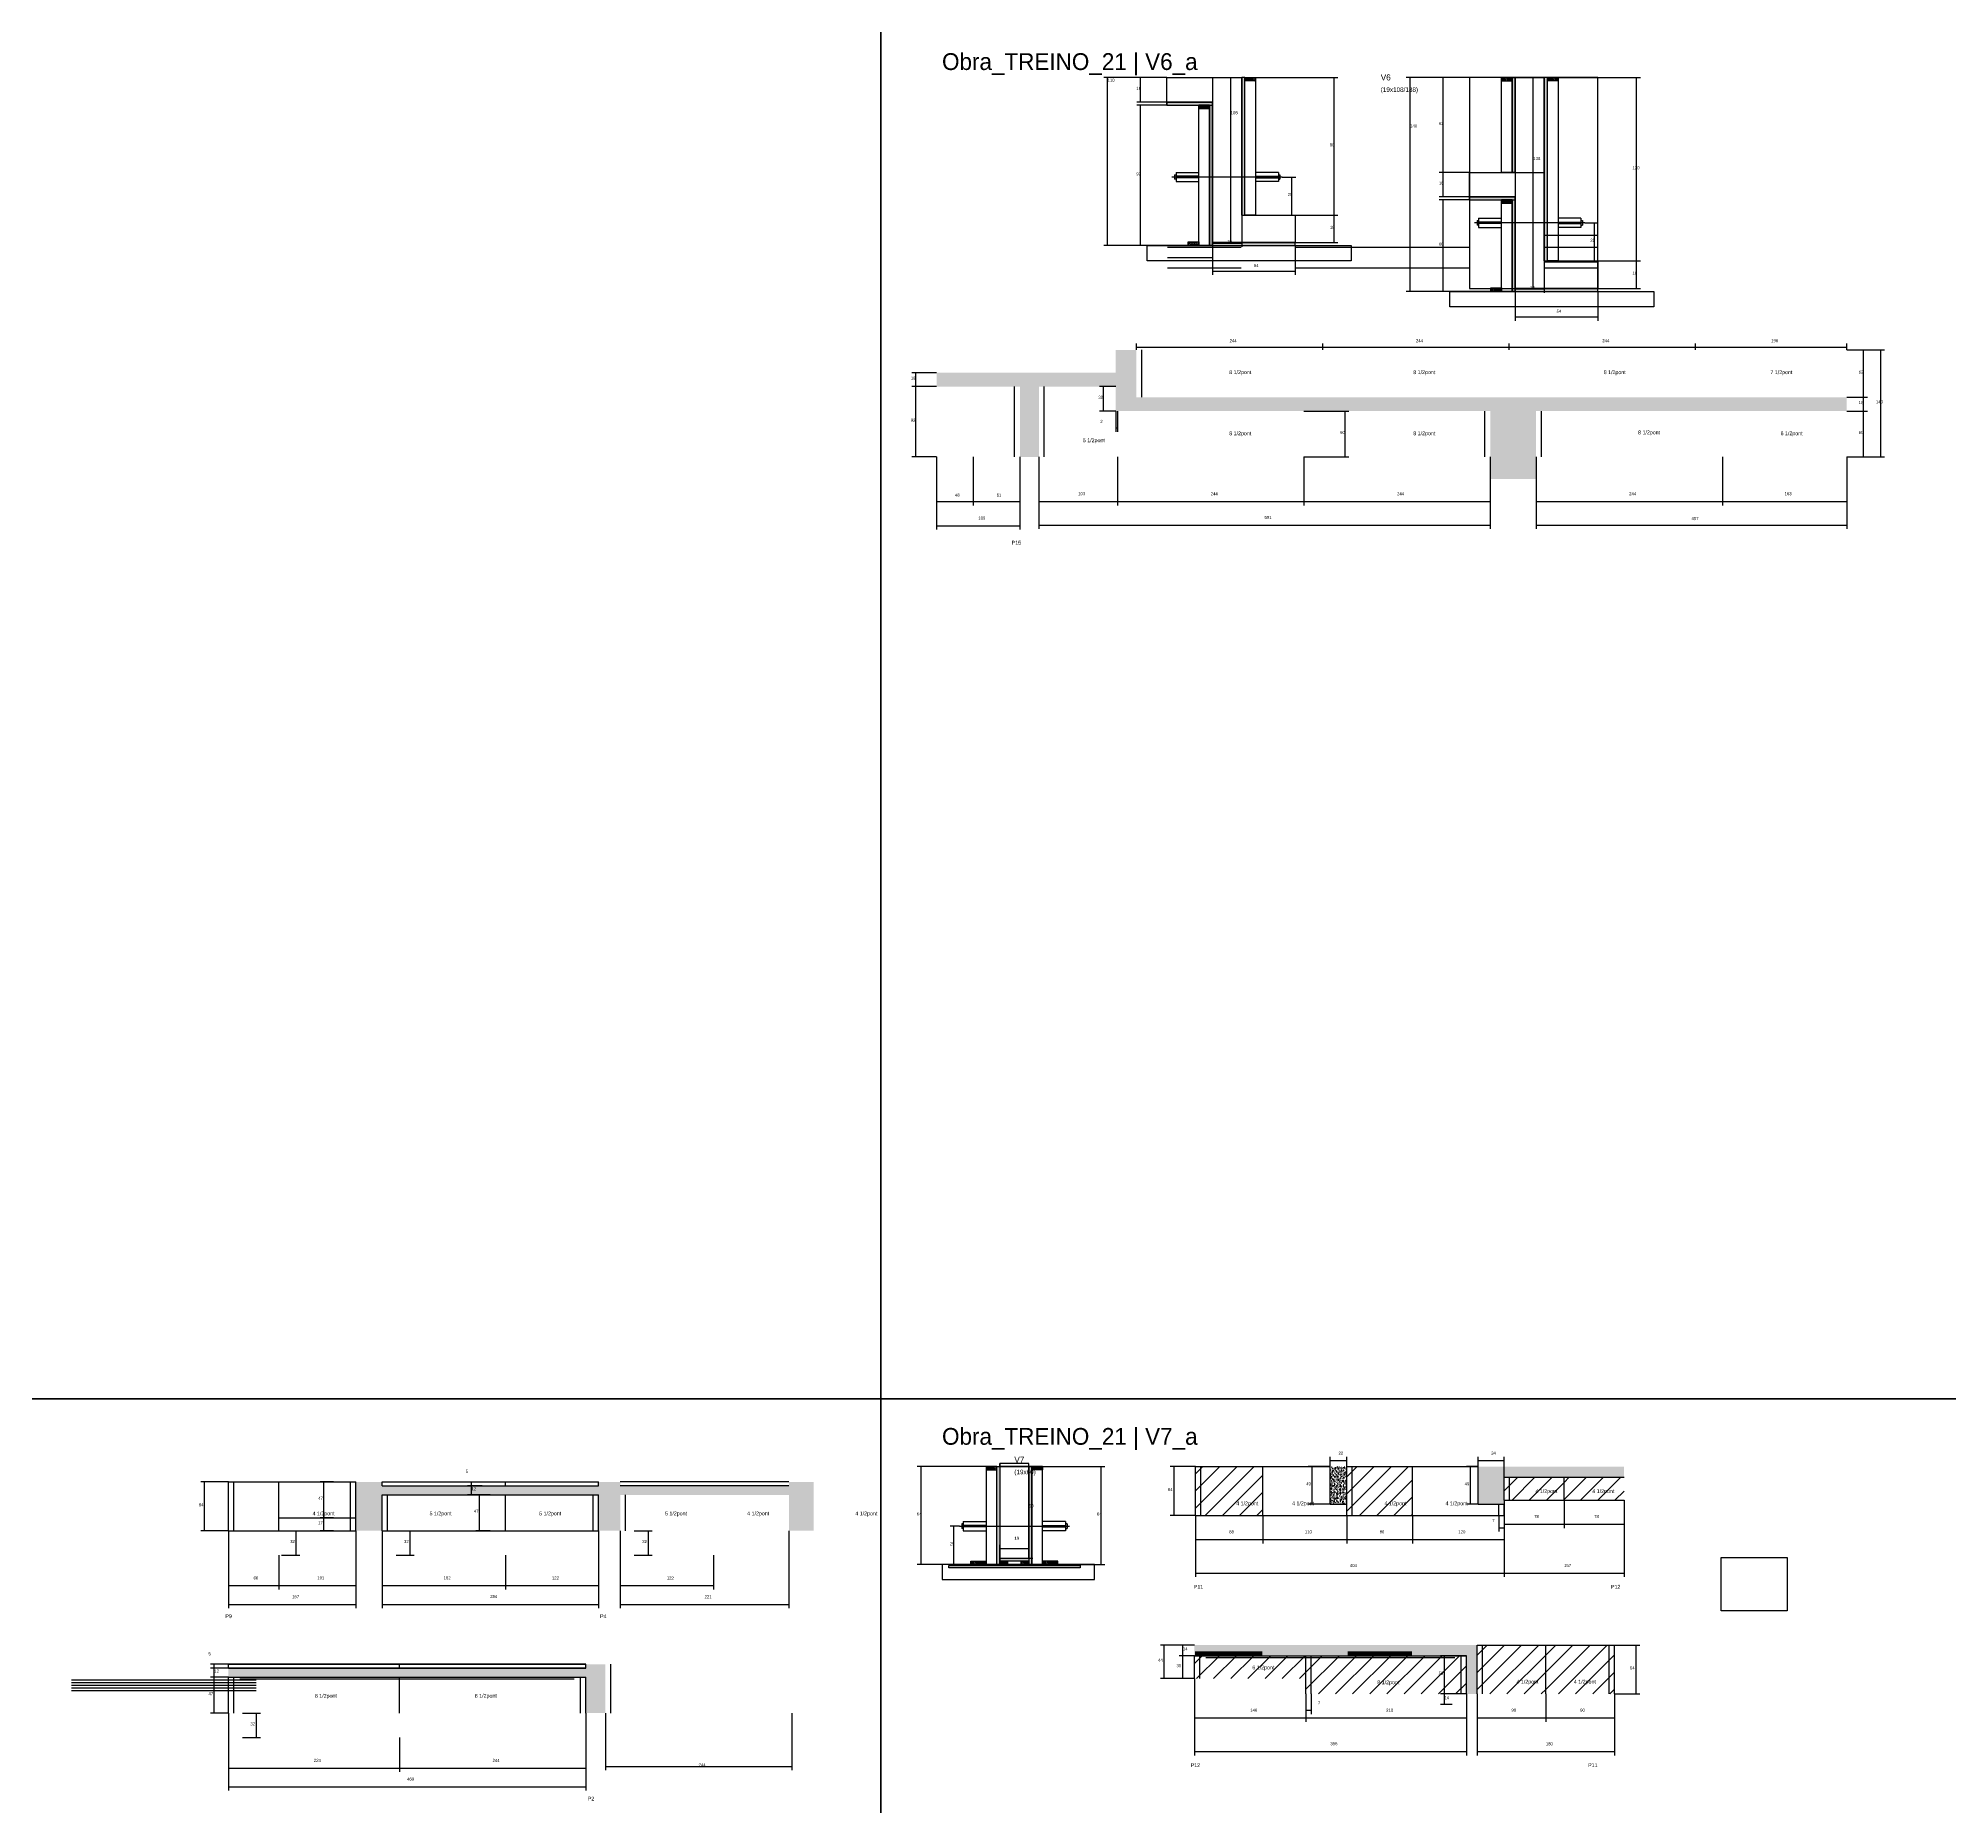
# Model space of a CAD drawing. Header units: metres. Extents: x -41 to 34840, y -36000 to 1848.
# Drawn here: x 1797 to 4300, y -22134 to -19818 of the extents above; entities that cross this region are included whole.
import ezdxf

# ---------------------------------------------------------------- set-up
doc = ezdxf.new("R2010")
doc.units = ezdxf.units.M
for name, color, linetype in [('barrote', 126, 'Continuous'), ('CELL_BORDER', 8, 'Continuous'), ('CONCRETO', 251, 'Continuous'), ('COTA', 4, 'Continuous'), ('Cota Seção (2x)', 4, 'Continuous'), ('Hachura', 253, 'Continuous'), ('LABEL_ID', 3, 'Continuous'), ('Madeira', 126, 'Continuous'), ('NOMENCLATURA', 7, 'Continuous'), ('Painéis', 200, 'Continuous'), ('SARR_2.2x7', 40, 'Continuous'), ('SCO-___-LAJ', 4, 'Continuous'), ('TENSOR', 2, 'Continuous'), ('Texto Seção', 7, 'Continuous')]:
    doc.layers.add(name, color=color, linetype=linetype)

msp = doc.modelspace()

# ---------------------------------------------------------------- hatches: boundary and pattern name
at = {"layer": 'COTA'}
h = msp.add_hatch(dxfattribs=at)
h.set_pattern_fill('AR-CONC', scale=0.03)
h.paths.add_polyline_path([(3234.6, -20226.5), (3207.6, -20226.5), (3207.6, -20256.5), (2973, -20256.5), (2973, -20274.5), (3082, -20274.5), (3082, -20366.5), (3106.8, -20366.5), (3106.8, -20274.5), (3207.6, -20274.5), (3207.6, -20306.5), (3209.8, -20306.5), (3697.8, -20306.5), (3697.8, -20366.5), (3697.8, -20395.5), (3757.8, -20395.5), (3757.8, -20366.5), (3757.8, -20306.5), (4164.8, -20306.5), (4164.8, -20288.5), (3234.6, -20288.5)])
h = msp.add_hatch(dxfattribs=at)
h.set_pattern_fill('AR-CONC', scale=0.03)
h.paths.add_polyline_path([(3488.1, -21737.6), (3510.1, -21737.6), (3510.1, -21688.6), (3488.1, -21688.6)])
h = msp.add_hatch(dxfattribs=at)
h.set_pattern_fill('AR-CONC', scale=0.03)
h.paths.add_polyline_path([(3716.1, -21702.6), (3873.1, -21702.6), (3873.1, -21688.6), (3682.1, -21688.6), (3682.1, -21737.6), (3716.1, -21737.6), (3716.1, -21732.6)])
h = msp.add_hatch(dxfattribs=at)
h.set_pattern_fill('AR-CONC', scale=0.03)
h.paths.add_polyline_path([(2212.5, -21772.6), (2235.9, -21772.6), (2246.7, -21772.6), (2246.7, -21725.6), (2530.2, -21725.6), (2530.2, -21772.6), (2558.6, -21772.6), (2558.6, -21725.6), (2779.6, -21725.6), (2779.6, -21772.6), (2811.8, -21772.6), (2811.8, -21708.6), (2779.6, -21708.6), (2779.6, -21713.6), (2558.6, -21713.6), (2558.6, -21708.6), (2530.2, -21708.6), (2530.2, -21713.6), (2246.7, -21713.6), (2246.7, -21708.6), (2212.5, -21708.6)])
h = msp.add_hatch(dxfattribs=at)
h.set_pattern_fill('AR-CONC', scale=0.03)
h.paths.add_polyline_path([(3310.6, -21922.2), (3310.6, -21936.2), (3666.6, -21936.2), (3666.6, -21986.2), (3680.6, -21986.2), (3680.6, -21922.2)])
h = msp.add_hatch(dxfattribs=at)
h.set_pattern_fill('AR-CONC', scale=0.03)
h.paths.add_polyline_path([(2539.2, -21947.4), (2513.5, -21947.4), (2513.5, -21952.4), (2045.5, -21952.4), (2045.5, -21964.4), (2513.5, -21964.4), (2513.5, -22011.4), (2539.2, -22011.4)])
at = {"layer": 'Hachura'}
h = msp.add_hatch(color=8, dxfattribs=at)
h.dxf.hatch_style = 1
h.paths.add_polyline_path([(3372.4, -20050), (3376.4, -20050), (3376.4, -19870), (3372.4, -19870)])
h = msp.add_hatch(dxfattribs=at)
h.set_pattern_fill('ANSI31', scale=0.5)
h.paths.add_polyline_path([(3390.4, -19870), (3390.4, -19874.4), (3390.4, -19874.4), (3376.4, -19874.4), (3376.4, -19874.4), (3376.4, -19870), (3376.4, -19870), (3390.4, -19870)])
h = msp.add_hatch(dxfattribs=at)
h.set_pattern_fill('ANSI31', scale=0.5)
h.paths.add_polyline_path([(3712.7, -19870), (3712.7, -19874.4), (3712.7, -19874.4), (3726.7, -19874.4), (3726.7, -19874.4), (3726.7, -19870), (3726.7, -19870), (3712.7, -19870)])
h = msp.add_hatch(color=8, dxfattribs=at)
h.dxf.hatch_style = 1
h.paths.add_polyline_path([(3726.7, -19870), (3730.7, -19870), (3730.7, -19870), (3730.7, -19994), (3730.7, -19994), (3726.7, -19994), (3726.7, -19994), (3726.7, -19870)])
h = msp.add_hatch(color=8, dxfattribs=at)
h.dxf.hatch_style = 1
h.paths.add_polyline_path([(3768.7, -20110), (3772.7, -20110), (3772.7, -19870), (3768.7, -19870)])
h = msp.add_hatch(dxfattribs=at)
h.set_pattern_fill('ANSI31', scale=0.5)
h.paths.add_polyline_path([(3786.7, -19870), (3786.7, -19874.4), (3786.7, -19874.4), (3772.7, -19874.4), (3772.7, -19874.4), (3772.7, -19870), (3772.7, -19870), (3786.7, -19870)])
h = msp.add_hatch(color=8, dxfattribs=at)
h.dxf.hatch_style = 1
h.paths.add_polyline_path([(3334.4, -19906), (3334.4, -19902), (3334.4, -19902), (3274.4, -19902), (3274.4, -19902), (3274.4, -19906), (3274.4, -19906), (3334.4, -19906)])
h = msp.add_hatch(dxfattribs=at)
h.set_pattern_fill('ANSI31', scale=0.5)
h.paths.add_polyline_path([(3316.4, -19906), (3316.4, -19910.4), (3316.4, -19910.4), (3330.4, -19910.4), (3330.4, -19910.4), (3330.4, -19906), (3330.4, -19906), (3316.4, -19906)])
h = msp.add_hatch(color=8, dxfattribs=at)
h.dxf.hatch_style = 1
h.paths.add_polyline_path([(3334.4, -19906), (3330.4, -19906), (3330.4, -20090), (3334.4, -20090)])
h = msp.add_hatch(color=8, dxfattribs=at)
h.dxf.hatch_style = 1
h.paths.add_polyline_path([(3730.7, -20030), (3730.7, -20026), (3730.7, -20026), (3670.7, -20026), (3670.7, -20026), (3670.7, -20030), (3670.7, -20030), (3730.7, -20030)])
h = msp.add_hatch(dxfattribs=at)
h.set_pattern_fill('ANSI31', scale=0.5)
h.paths.add_polyline_path([(3712.7, -20030), (3712.7, -20034.4), (3712.7, -20034.4), (3726.7, -20034.4), (3726.7, -20034.4), (3726.7, -20030), (3726.7, -20030), (3712.7, -20030)])
h = msp.add_hatch(color=8, dxfattribs=at)
h.dxf.hatch_style = 1
h.paths.add_polyline_path([(3730.7, -20030), (3726.7, -20030), (3726.7, -20150), (3730.7, -20150)])
h = msp.add_hatch(dxfattribs=at)
h.set_pattern_fill('ANSI31', scale=0.5)
h.paths.add_polyline_path([(3302.4, -20089.6), (3302.4, -20085.2), (3302.4, -20085.2), (3316.4, -20085.2), (3316.4, -20085.2), (3316.4, -20089.6), (3316.4, -20089.6), (3302.4, -20089.6)])
h = msp.add_hatch(color=8, dxfattribs=at)
h.dxf.hatch_style = 1
h.paths.add_polyline_path([(3442.4, -20090), (3442.4, -20086), (3442.4, -20086), (3334.4, -20086), (3334.4, -20086), (3334.4, -20090), (3334.4, -20090), (3442.4, -20090)])
h = msp.add_hatch(dxfattribs=at)
h.set_pattern_fill('ANSI31', scale=0.5)
h.paths.add_polyline_path([(3698.7, -20149.6), (3698.7, -20145.2), (3698.7, -20145.2), (3712.7, -20145.2), (3712.7, -20145.2), (3712.7, -20149.6), (3712.7, -20149.6), (3698.7, -20149.6)])
h = msp.add_hatch(color=8, dxfattribs=at)
h.dxf.hatch_style = 1
h.paths.add_polyline_path([(3838.7, -20150), (3838.7, -20146), (3838.7, -20146), (3730.7, -20146), (3730.7, -20146), (3730.7, -20150), (3730.7, -20150), (3838.7, -20150)])
h = msp.add_hatch(dxfattribs=at)
h.set_pattern_fill('ANSI31', scale=0.5)
h.paths.add_polyline_path([(3037.8, -21688.6), (3037.8, -21693), (3037.8, -21693), (3051.8, -21693), (3051.8, -21693), (3051.8, -21688.6), (3051.8, -21688.6), (3037.8, -21688.6)])
h = msp.add_hatch(color=8, dxfattribs=at)
h.dxf.hatch_style = 1
h.paths.add_polyline_path([(3051.8, -21688.6), (3055.8, -21688.6), (3055.8, -21688.6), (3055.8, -21816.6), (3055.8, -21816.6), (3051.8, -21816.6), (3051.8, -21816.6), (3051.8, -21688.6)])
h = msp.add_hatch(color=8, dxfattribs=at)
h.dxf.hatch_style = 1
h.paths.add_polyline_path([(3097.8, -21688.6), (3093.8, -21688.6), (3093.8, -21688.6), (3093.8, -21816.6), (3093.8, -21816.6), (3097.8, -21816.6), (3097.8, -21816.6), (3097.8, -21688.6)])
h = msp.add_hatch(dxfattribs=at)
h.set_pattern_fill('ANSI31', scale=0.5)
h.paths.add_polyline_path([(3111.8, -21688.6), (3111.8, -21693), (3111.8, -21693), (3097.8, -21693), (3097.8, -21693), (3097.8, -21688.6), (3097.8, -21688.6), (3111.8, -21688.6)])
h = msp.add_hatch(dxfattribs=at)
h.set_pattern_fill('ANSI31', scale=5)
h.paths.add_polyline_path([(3312.1, -21752.6), (3400.1, -21752.6), (3400.1, -21688.6), (3312.1, -21688.6)])
h = msp.add_hatch(dxfattribs=at)
h.set_pattern_fill('ANSI31', scale=5)
h.paths.add_polyline_path([(3596.1, -21688.6), (3510.1, -21688.6), (3510.1, -21752.6), (3596.1, -21752.6)])
h = msp.add_hatch(dxfattribs=at)
h.set_pattern_fill('ANSI31', scale=5)
h.paths.add_polyline_path([(3716.1, -21732.6), (3794.6, -21732.6), (3794.6, -21702.6), (3716.1, -21702.6)])
h = msp.add_hatch(dxfattribs=at)
h.set_pattern_fill('ANSI31', scale=5)
h.paths.add_polyline_path([(3794.6, -21702.6), (3794.6, -21732.6), (3873.1, -21732.6), (3873.1, -21702.6)])
h = msp.add_hatch(dxfattribs=at)
h.set_pattern_fill('ANSI31', scale=0.5)
h.paths.add_polyline_path([(3017.8, -21816.6), (3017.8, -21812.2), (3017.8, -21812.2), (3037.8, -21812.2), (3037.8, -21812.2), (3037.8, -21816.6), (3037.8, -21816.6), (3017.8, -21816.6)])
h = msp.add_hatch(color=8, dxfattribs=at)
h.dxf.hatch_style = 1
h.paths.add_polyline_path([(3055.8, -21812.2), (3055.8, -21808.6), (3055.8, -21808.6), (3093.8, -21808.6), (3093.8, -21808.6), (3093.8, -21812.2), (3093.8, -21812.2), (3055.8, -21812.2)])
h = msp.add_hatch(dxfattribs=at)
h.set_pattern_fill('ANSI31', scale=0.5)
h.paths.add_polyline_path([(3055.8, -21816.6), (3055.8, -21812.2), (3055.8, -21812.2), (3065.8, -21812.2), (3065.8, -21812.2), (3065.8, -21816.6), (3065.8, -21816.6), (3055.8, -21816.6)])
h = msp.add_hatch(dxfattribs=at)
h.set_pattern_fill('ANSI31', scale=0.5)
h.paths.add_polyline_path([(3083.8, -21816.6), (3083.8, -21812.2), (3083.8, -21812.2), (3093.8, -21812.2), (3093.8, -21812.2), (3093.8, -21816.6), (3093.8, -21816.6), (3083.8, -21816.6)])
h = msp.add_hatch(dxfattribs=at)
h.set_pattern_fill('ANSI31', scale=0.5)
h.paths.add_polyline_path([(3131.8, -21816.6), (3131.8, -21812.2), (3131.8, -21812.2), (3111.8, -21812.2), (3111.8, -21812.2), (3111.8, -21816.6), (3111.8, -21816.6), (3131.8, -21816.6)])
h = msp.add_hatch(dxfattribs=at)
h.set_pattern_fill('ANSI31', scale=5)
h.paths.add_polyline_path([(3680.6, -21922.2), (3680.6, -21986.2), (3770.6, -21986.2), (3770.6, -21922.2)])
h = msp.add_hatch(dxfattribs=at)
h.set_pattern_fill('ANSI31', scale=5)
h.paths.add_polyline_path([(3860.6, -21922.2), (3770.6, -21922.2), (3770.6, -21986.2), (3860.6, -21986.2)])
h = msp.add_hatch(dxfattribs=at)
h.set_pattern_fill('ANSI31', scale=5)
h.paths.add_polyline_path([(3310.6, -21936.2), (3310.6, -21966.2), (3456.6, -21966.2), (3456.6, -21936.2)])
h = msp.add_hatch(dxfattribs=at)
h.set_pattern_fill('ANSI31', scale=5)
h.paths.add_polyline_path([(3456.6, -21936.2), (3456.6, -21986.2), (3666.6, -21986.2), (3666.6, -21936.2)])

# ---------------------------------------------------------------- linework, layer by layer
for p, q in [((3284.4, -19997.1), (3284.4, -20003.1)), ((3284.4, -19997.1), (3286.4, -19997.1)), ((3286.4, -19994.1), (3286.4, -20006.1)), ((3286.4, -19994.1), (3316.4, -19994.1)), ((3316.4, -19999.1), (3286.4, -19999.1)), ((3420.4, -19994.1), (3390.4, -19994.1)), ((3390.4, -19999.1), (3420.4, -19999.1)), ((3420.4, -19994.1), (3420.4, -20006.1)), ((3420.4, -19997.1), (3422.4, -19997.1)), ((3422.4, -19997.1), (3422.4, -20003.1)), ((3286.4, -20003.1), (3284.4, -20003.1)), ((3316.4, -20001.1), (3286.4, -20001.1)), ((3286.4, -20006.1), (3316.4, -20006.1)), ((3390.4, -20001.1), (3420.4, -20001.1)), ((3420.4, -20006.1), (3390.4, -20006.1)), ((3420.4, -20003.1), (3422.4, -20003.1)), ((3680.7, -20057.1), (3680.7, -20063.1)), ((3680.7, -20057.1), (3682.7, -20057.1)), ((3682.7, -20063.1), (3680.7, -20063.1)), ((3682.7, -20054.1), (3682.7, -20066.1)), ((3682.7, -20054.1), (3712.7, -20054.1)), ((3712.7, -20059.1), (3682.7, -20059.1)), ((3712.7, -20061.1), (3682.7, -20061.1)), ((3682.7, -20066.1), (3712.7, -20066.1)), ((3816.7, -20054.1), (3786.7, -20054.1)), ((3786.7, -20059.1), (3816.7, -20059.1)), ((3786.7, -20061.1), (3816.7, -20061.1)), ((3816.7, -20066.1), (3786.7, -20066.1)), ((3816.7, -20054.1), (3816.7, -20066.1)), ((3816.7, -20057.1), (3818.7, -20057.1)), ((3816.7, -20063.1), (3818.7, -20063.1)), ((3818.7, -20057.1), (3818.7, -20063.1)), ((3005.8, -21763.6), (3005.8, -21769.6)), ((3007.8, -21763.6), (3005.8, -21763.6)), ((3007.8, -21769.6), (3005.8, -21769.6)), ((3007.8, -21760.6), (3007.8, -21772.6)), ((3007.8, -21760.6), (3037.8, -21760.6)), ((3037.8, -21765.6), (3007.8, -21765.6)), ((3037.8, -21767.6), (3007.8, -21767.6)), ((3007.8, -21772.6), (3037.8, -21772.6)), ((3141.8, -21760.6), (3111.8, -21760.6)), ((3111.8, -21765.6), (3141.8, -21765.6)), ((3111.8, -21767.6), (3141.8, -21767.6)), ((3141.8, -21772.6), (3111.8, -21772.6)), ((3141.8, -21760.6), (3141.8, -21772.6)), ((3143.8, -21763.6), (3141.8, -21763.6)), ((3141.8, -21769.6), (3143.8, -21769.6)), ((3143.8, -21763.6), (3143.8, -21769.6))]:
    msp.add_line(p, q)
msp.add_lwpolyline([(4000.2, -21807.4), (4086.7, -21807.4), (4086.7, -21877.2), (4000.2, -21877.2)], close=True)
at = {"layer": 'barrote'}
for points in [[(3515.6, -20110), (3248.7, -20110), (3248.7, -20090), (3515.6, -20090)], [(3911.9, -20170), (3645, -20170), (3645, -20150), (3911.9, -20150)], [(2980, -21836.6), (3179.6, -21836.6), (3179.6, -21816.6), (2980, -21816.6)]]:
    msp.add_lwpolyline(points, close=True, dxfattribs=at)
at = {"layer": 'CELL_BORDER'}
for points in [[(0, -21600), (2900, -21600), (2900, -19800), (0, -19800)], [(2900, -21600), (5800, -21600), (5800, -19800), (2900, -19800)], [(0, -23400), (2900, -23400), (2900, -21600), (0, -21600)], [(2900, -23400), (5800, -23400), (5800, -21600), (2900, -21600)]]:
    msp.add_lwpolyline(points, close=True, dxfattribs=at)
at = {"layer": 'CONCRETO'}
for points in [[(3372.4, -19870), (3372.4, -20050), (3442.4, -20050), (3442.4, -20086), (3442.4, -20086), (3442.4, -20086), (3334.4, -20086), (3334.4, -19902), (3274.4, -19902), (3274.4, -19870), (3372.4, -19870)], [(3768.7, -19870), (3768.7, -20110), (3838.7, -20110), (3838.7, -20146), (3838.7, -20146), (3838.7, -20146), (3730.7, -20146), (3730.7, -20026), (3670.7, -20026), (3670.7, -19994), (3730.7, -19994)], [(3730.7, -19994), (3730.7, -19878), (3730.7, -19870), (3768.7, -19870)]]:
    msp.add_lwpolyline(points, dxfattribs=at)
for points in [[(3670.7, -20146), (3838.7, -20146), (3838.7, -19870), (3670.7, -19870)], [(3730.7, -19994), (3768.7, -19994), (3768.7, -19870), (3730.7, -19870)], [(3093.8, -21708.6), (3093.8, -21688.6), (3055.8, -21688.6), (3055.8, -21684.6), (3055.8, -21684.6), (3055.8, -21808.6), (3093.8, -21808.6), (3093.8, -21708.6)], [(3055.8, -21808.6), (3093.8, -21808.6), (3093.8, -21684.6), (3055.8, -21684.6)]]:
    msp.add_lwpolyline(points, close=True, dxfattribs=at)
at = {"layer": 'COTA'}
for p, q in [((3274.4, -19870), (3191.7, -19870)), ((3196.7, -20090), (3196.7, -19870)), ((3274.4, -19870), (3234.9, -19870)), ((3239.9, -19902), (3239.9, -19870)), ((3390.4, -19870), (3498.3, -19870)), ((3493.3, -20050), (3493.3, -19870)), ((3722.3, -19870), (3588, -19870)), ((3593, -20150), (3593, -19870)), ((3722.3, -19870), (3631.2, -19870)), ((3636.2, -19994), (3636.2, -19870)), ((3786.7, -19870), (3894.6, -19870)), ((3889.6, -20110), (3889.6, -19870)), ((3274.4, -19902), (3234.9, -19902)), ((3274.4, -19906), (3234.9, -19906)), ((3239.9, -20090), (3239.9, -19906)), ((3670.7, -19994), (3631.2, -19994)), ((3670.7, -19994), (3631.2, -19994)), ((3636.2, -20026), (3636.2, -19994)), ((3425.4, -20000.1), (3443.1, -20000.1)), ((3438.1, -20050), (3438.1, -20000.1)), ((3670.7, -20026), (3631.2, -20026)), ((3670.7, -20030), (3631.2, -20030)), ((3636.2, -20150), (3636.2, -20030)), ((3425.4, -20050), (3443.1, -20050)), ((3442.4, -20050), (3498.3, -20050)), ((3442.4, -20050), (3498.3, -20050)), ((3493.3, -20086), (3493.3, -20050)), ((3821.7, -20060.1), (3839.4, -20060.1)), ((3834.4, -20110), (3834.4, -20060.1)), ((3316.4, -20090), (3191.7, -20090)), ((3316.4, -20090), (3234.9, -20090)), ((3334.4, -20090), (3334.4, -20128.4)), ((3442.4, -20086), (3498.3, -20086)), ((3442.4, -20090), (3442.4, -20128.4)), ((3334.4, -20123.4), (3442.4, -20123.4)), ((3821.7, -20110), (3839.4, -20110)), ((3838.7, -20110), (3894.6, -20110)), ((3838.7, -20110), (3894.6, -20110)), ((3889.6, -20146), (3889.6, -20110)), ((3838.7, -20146), (3894.6, -20146)), ((3712.7, -20150), (3588, -20150)), ((3712.7, -20150), (3631.2, -20150)), ((3730.7, -20150), (3730.7, -20188.4)), ((3838.7, -20150), (3838.7, -20188.4)), ((3730.7, -20183.4), (3838.7, -20183.4)), ((3234.6, -20226.5), (3234.6, -20217.9)), ((3234.6, -20222.9), (3478.6, -20222.9)), ((3478.6, -20226.5), (3478.6, -20217.9)), ((3478.6, -20226.5), (3478.6, -20217.9)), ((3478.6, -20222.9), (3722.6, -20222.9)), ((3722.6, -20226.5), (3722.6, -20217.9)), ((3722.6, -20226.5), (3722.6, -20217.9)), ((3722.6, -20222.9), (3966.6, -20222.9)), ((3966.6, -20226.5), (3966.6, -20217.9)), ((3966.6, -20226.5), (3966.6, -20217.9)), ((3966.6, -20222.9), (4164.8, -20222.9)), ((4164.8, -20226.5), (4164.8, -20217.9)), ((4164.8, -20226.5), (4214.3, -20226.5)), ((4164.8, -20226.5), (4191.8, -20226.5)), ((4186.8, -20288.5), (4186.8, -20226.5)), ((4209.3, -20366.5), (4209.3, -20226.5)), ((2973, -20256.5), (2940.6, -20256.5)), ((2973, -20274.5), (2940.6, -20274.5)), ((2973, -20274.5), (2940.6, -20274.5)), ((2945.6, -20274.5), (2945.6, -20256.5)), ((2945.6, -20366.5), (2945.6, -20274.5)), ((3207.6, -20274.5), (3186.3, -20274.5)), ((3191.3, -20306.5), (3191.3, -20274.5)), ((4164.8, -20288.5), (4191.8, -20288.5)), ((4164.8, -20288.5), (4191.8, -20288.5)), ((4186.8, -20306.5), (4186.8, -20288.5)), ((3207.6, -20306.5), (3186.3, -20306.5)), ((3207.6, -20306.5), (3207.6, -20333.6)), ((3209.8, -20306.5), (3209.8, -20333.6)), ((3453.8, -20306.5), (3512.8, -20306.5)), ((3507.8, -20366.5), (3507.8, -20306.5)), ((4164.8, -20306.5), (4191.8, -20306.5)), ((4164.8, -20306.5), (4191.8, -20306.5)), ((4186.8, -20366.5), (4186.8, -20306.5)), ((3207.6, -20328.6), (3209.8, -20328.6)), ((2973, -20366.5), (2940.6, -20366.5)), ((2973, -20366.5), (2973, -20461.7)), ((2973, -20366.5), (2973, -20430)), ((3021, -20366.5), (3021, -20430)), ((3021, -20366.5), (3021, -20430)), ((3082, -20366.5), (3082, -20461.7)), ((3082, -20366.5), (3082, -20430)), ((3106.8, -20366.5), (3106.8, -20430)), ((3106.8, -20366.5), (3106.8, -20460.9)), ((3209.8, -20366.5), (3209.8, -20430)), ((3209.8, -20366.5), (3209.8, -20430)), ((3453.8, -20366.5), (3453.8, -20430)), ((3453.8, -20366.5), (3453.8, -20430)), ((3453.8, -20366.5), (3512.8, -20366.5)), ((3697.8, -20366.5), (3697.8, -20430)), ((3757.8, -20366.5), (3757.8, -20430)), ((4001.8, -20366.5), (4001.8, -20430)), ((4001.8, -20366.5), (4001.8, -20430)), ((4164.8, -20366.5), (4191.8, -20366.5)), ((4164.8, -20366.5), (4214.3, -20366.5)), ((4164.8, -20366.5), (4164.8, -20460.9)), ((3697.8, -20381), (3697.8, -20460.9)), ((3757.8, -20381), (3757.8, -20460.9)), ((4164.8, -20378.7), (4164.8, -20430)), ((2973, -20425), (3021, -20425)), ((3021, -20425), (3082, -20425)), ((3106.8, -20425), (3209.8, -20425)), ((3209.8, -20425), (3453.8, -20425)), ((3453.8, -20425), (3697.8, -20425)), ((3757.8, -20425), (4001.8, -20425)), ((4001.8, -20425), (4164.8, -20425)), ((2973, -20456.7), (3082, -20456.7)), ((3106.8, -20455.9), (3697.8, -20455.9)), ((3757.8, -20455.9), (4164.8, -20455.9)), ((3488.1, -21688.6), (3488.1, -21675.6)), ((3510.1, -21688.6), (3510.1, -21675.6)), ((3682.1, -21688.6), (3682.1, -21675.6)), ((3716.1, -21702.6), (3716.1, -21675.6)), ((3037.8, -21688.6), (2947.5, -21688.6)), ((2952.5, -21816.6), (2952.5, -21688.6)), ((3111.8, -21688.6), (3193.3, -21688.6)), ((3188.3, -21816.6), (3188.3, -21688.6)), ((3312.1, -21688.6), (3278.8, -21688.6)), ((3283.8, -21752.6), (3283.8, -21688.6)), ((3488.1, -21688.6), (3459.5, -21688.6)), ((3464.5, -21737.6), (3464.5, -21688.6)), ((3488.1, -21680.6), (3510.1, -21680.6)), ((3682.1, -21688.6), (3667, -21688.6)), ((3672, -21737.6), (3672, -21688.6)), ((3682.1, -21680.6), (3716.1, -21680.6)), ((2045.5, -21708.6), (2009.4, -21708.6)), ((2014.4, -21772.6), (2014.4, -21708.6)), ((2183, -21708.6), (2165.6, -21708.6)), ((2170.6, -21755.6), (2170.6, -21708.6)), ((2377.7, -21713.6), (2358.8, -21713.6)), ((2377.7, -21725.6), (2358.8, -21725.6)), ((2363.8, -21713.6), (2363.8, -21708.6)), ((2363.8, -21708.6), (2368.8, -21708.6)), ((2363.8, -21725.6), (2363.8, -21713.6)), ((2363.8, -21713.6), (2368.8, -21713.6)), ((2388.4, -21725.6), (2369.5, -21725.6)), ((2374.5, -21772.6), (2374.5, -21725.6)), ((3488.1, -21737.6), (3459.5, -21737.6)), ((3682.1, -21737.6), (3667, -21737.6)), ((3716.1, -21732.6), (3716.1, -21769.1)), ((3716.1, -21751.3), (3716.1, -21789.1)), ((3794.6, -21732.6), (3794.6, -21769.1)), ((3794.6, -21732.6), (3794.6, -21769.1)), ((3873.1, -21732.6), (3873.1, -21769.1)), ((2045.5, -21772.6), (2009.4, -21772.6)), ((2045.5, -21772.6), (2045.5, -21849.4)), ((2045.5, -21772.6), (2045.5, -21874)), ((2129, -21772.6), (2139.1, -21772.6)), ((2134.1, -21804.6), (2134.1, -21772.6)), ((2183, -21755.6), (2165.6, -21755.6)), ((2183, -21755.6), (2165.6, -21755.6)), ((2183, -21772.6), (2165.6, -21772.6)), ((2170.6, -21772.6), (2170.6, -21755.6)), ((2212.5, -21772.6), (2212.5, -21849.4)), ((2212.5, -21772.6), (2212.5, -21874)), ((2246.7, -21772.6), (2246.7, -21849.4)), ((2246.7, -21772.6), (2246.7, -21874)), ((2265.2, -21772.6), (2288.7, -21772.6)), ((2283.7, -21804.6), (2283.7, -21772.6)), ((2388.4, -21772.6), (2369.5, -21772.6)), ((2530.2, -21772.6), (2530.2, -21849.4)), ((2530.2, -21772.6), (2530.2, -21874)), ((2558.6, -21772.6), (2558.6, -21849.4)), ((2558.6, -21772.6), (2558.6, -21874)), ((2577.1, -21772.6), (2600.6, -21772.6)), ((2595.6, -21804.6), (2595.6, -21772.6)), ((2779.6, -21772.6), (2779.6, -21874)), ((3002.8, -21766.6), (2990.6, -21766.6)), ((2995.6, -21816.6), (2995.6, -21766.6)), ((3312.1, -21752.6), (3278.8, -21752.6)), ((3312.1, -21752.6), (3312.1, -21789.1)), ((3312.1, -21752.6), (3312.1, -21833.1)), ((3400.1, -21752.6), (3400.1, -21789.1)), ((3400.1, -21752.6), (3400.1, -21789.1)), ((3510.1, -21752.6), (3510.1, -21789.1)), ((3510.1, -21752.6), (3510.1, -21789.1)), ((3596.1, -21752.6), (3596.1, -21789.1)), ((3596.1, -21752.6), (3596.1, -21789.1)), ((3709.1, -21752.6), (3709.1, -21773.6)), ((3709.1, -21768.6), (3716.1, -21768.6)), ((3716.1, -21752.6), (3716.1, -21833.1)), ((3716.1, -21752.6), (3716.1, -21833.1)), ((3716.1, -21752.6), (3716.1, -21773.6)), ((3716.1, -21764.1), (3794.6, -21764.1)), ((3794.6, -21764.1), (3873.1, -21764.1)), ((3873.1, -21752.6), (3873.1, -21833.1)), ((3312.1, -21784.1), (3400.1, -21784.1)), ((3400.1, -21784.1), (3510.1, -21784.1)), ((3510.1, -21784.1), (3596.1, -21784.1)), ((3596.1, -21784.1), (3716.1, -21784.1)), ((2111.5, -21804.6), (2111.5, -21849.4)), ((2111.5, -21804.6), (2111.5, -21849.4)), ((2115, -21804.6), (2139.1, -21804.6)), ((2265.2, -21804.6), (2288.7, -21804.6)), ((2408.2, -21804.6), (2408.2, -21849.4)), ((2408.2, -21804.6), (2408.2, -21849.4)), ((2577.1, -21804.6), (2600.6, -21804.6)), ((2680.6, -21804.6), (2680.6, -21849.4)), ((3017.8, -21816.6), (2947.5, -21816.6)), ((3002.8, -21816.6), (2990.6, -21816.6)), ((3131.8, -21816.6), (3193.3, -21816.6)), ((2045.5, -21844.4), (2111.5, -21844.4)), ((2111.5, -21844.4), (2212.5, -21844.4)), ((2246.7, -21844.4), (2408.2, -21844.4)), ((2408.2, -21844.4), (2530.2, -21844.4)), ((2558.6, -21844.4), (2680.6, -21844.4)), ((3312.1, -21828.1), (3716.1, -21828.1)), ((3716.1, -21828.1), (3873.1, -21828.1)), ((2045.5, -21869), (2212.5, -21869)), ((2246.7, -21869), (2530.2, -21869)), ((2558.6, -21869), (2779.6, -21869)), ((3310.6, -21922.2), (3266, -21922.2)), ((3271, -21966.2), (3271, -21922.2)), ((3310.6, -21922.2), (3290.4, -21922.2)), ((3295.4, -21936.2), (3295.4, -21922.2)), ((3860.6, -21922.2), (3893.9, -21922.2)), ((3888.9, -21986.2), (3888.9, -21922.2)), ((2045.5, -21947.4), (2022.1, -21947.4)), ((2027.1, -21952.4), (2027.1, -21947.4)), ((3310.6, -21936.2), (3290.4, -21936.2)), ((3310.6, -21936.2), (3290.4, -21936.2)), ((3295.4, -21966.2), (3295.4, -21936.2)), ((3666.6, -21936.2), (3632.9, -21936.2)), ((3637.9, -21986.2), (3637.9, -21936.2)), ((2045.5, -21952.4), (2022.1, -21952.4)), ((2045.5, -21952.4), (2022.1, -21952.4)), ((2045.5, -21964.4), (2022.1, -21964.4)), ((2045.5, -21964.4), (2022.1, -21964.4)), ((2027.1, -21964.4), (2027.1, -21952.4)), ((2027.1, -22011.4), (2027.1, -21964.4)), ((3310.6, -21966.2), (3266, -21966.2)), ((3310.6, -21966.2), (3290.4, -21966.2)), ((3310.6, -21966.2), (3310.6, -22022.6)), ((3310.6, -21966.2), (3310.6, -22066.7)), ((3456.6, -21986.2), (3456.6, -22012.6)), ((3456.6, -22000.2), (3456.6, -22022.6)), ((3456.6, -22000.2), (3456.6, -22022.6)), ((3463.6, -21986.2), (3463.6, -22012.6)), ((3648.1, -21986.2), (3632.9, -21986.2)), ((3666.6, -21986.2), (3632.9, -21986.2)), ((3648.1, -22000.2), (3632.9, -22000.2)), ((3637.9, -22000.2), (3637.9, -21986.2)), ((3666.6, -21986.2), (3666.6, -22022.6)), ((3666.6, -21986.2), (3666.6, -22066.7)), ((3680.6, -21986.2), (3680.6, -22022.6)), ((3680.6, -21986.2), (3680.6, -22066.7)), ((3770.6, -21986.2), (3770.6, -22022.6)), ((3770.6, -21986.2), (3770.6, -22022.6)), ((3860.6, -21986.2), (3860.6, -22022.6)), ((3860.6, -21986.2), (3860.6, -22066.7)), ((3860.6, -21986.2), (3893.9, -21986.2)), ((2045.5, -22011.4), (2022.1, -22011.4)), ((2045.5, -22011.4), (2045.5, -22088.2)), ((2045.5, -22011.4), (2045.5, -22112.8)), ((2064, -22011.4), (2087.5, -22011.4)), ((2082.5, -22043.4), (2082.5, -22011.4)), ((2513.5, -22011.4), (2513.5, -22088.2)), ((2513.5, -22011.4), (2513.5, -22112.8)), ((2539.2, -22011.4), (2539.2, -22086.2)), ((2783.2, -22011.4), (2783.2, -22086.2)), ((3310.6, -22017.6), (3456.6, -22017.6)), ((3456.6, -22007.6), (3463.6, -22007.6)), ((3456.6, -22017.6), (3666.6, -22017.6)), ((3680.6, -22017.6), (3770.6, -22017.6)), ((3770.6, -22017.6), (3860.6, -22017.6)), ((2064, -22043.4), (2087.5, -22043.4)), ((2269.5, -22043.4), (2269.5, -22088.2)), ((2269.5, -22043.4), (2269.5, -22088.2)), ((3310.6, -22061.7), (3666.6, -22061.7)), ((3680.6, -22061.7), (3860.6, -22061.7)), ((2045.5, -22083.2), (2269.5, -22083.2)), ((2269.5, -22083.2), (2513.5, -22083.2)), ((2539.2, -22081.2), (2783.2, -22081.2)), ((2045.5, -22107.8), (2513.5, -22107.8))]:
    msp.add_line(p, q, dxfattribs=at)
at = {"layer": 'Cota Seção (2x)'}
for p, q in [((3334.4, -19870), (3363, -19870)), ((3334.4, -19870), (3334.4, -20091.6)), ((3358, -20086), (3358, -19870)), ((3372.4, -19870), (3372.4, -20091.6)), ((3730.7, -19870), (3759.3, -19870)), ((3730.7, -19870), (3730.7, -20151.6)), ((3754.3, -20146), (3754.3, -19870)), ((3768.7, -19870), (3768.7, -20151.6)), ((3334.4, -20086), (3363, -20086)), ((3334.4, -20086.6), (3372.4, -20086.6)), ((3730.7, -20146), (3759.3, -20146)), ((3730.7, -20146.6), (3768.7, -20146.6)), ((3055.8, -21688.6), (3098.8, -21688.6)), ((3093.8, -21808.6), (3093.8, -21688.6)), ((3055.8, -21808.6), (3055.8, -21790.9)), ((3055.8, -21795.9), (3093.8, -21795.9)), ((3093.8, -21808.6), (3093.8, -21790.9)), ((3055.8, -21808.6), (3098.8, -21808.6))]:
    msp.add_line(p, q, dxfattribs=at)
at = {"layer": 'Madeira'}
for points in [[(3390.4, -19870), (3390.4, -19874.4), (3376.4, -19874.4), (3376.4, -19870)], [(3390.4, -20050), (3376.4, -20050), (3376.4, -19870), (3390.4, -19870)], [(3712.7, -19870), (3712.7, -19874.4), (3726.7, -19874.4), (3726.7, -19870)], [(3712.7, -19870), (3726.7, -19870), (3726.7, -19994), (3712.7, -19994)], [(3786.7, -19870), (3786.7, -19874.4), (3772.7, -19874.4), (3772.7, -19870)], [(3786.7, -20110), (3772.7, -20110), (3772.7, -19870), (3786.7, -19870)], [(3316.4, -19906), (3316.4, -19910.4), (3330.4, -19910.4), (3330.4, -19906)], [(3316.4, -19906), (3330.4, -19906), (3330.4, -20090), (3316.4, -20090)], [(3712.7, -20030), (3712.7, -20034.4), (3726.7, -20034.4), (3726.7, -20030)], [(3712.7, -20030), (3726.7, -20030), (3726.7, -20150), (3712.7, -20150)], [(3515.6, -20110), (3248.7, -20110), (3248.7, -20090), (3515.6, -20090)], [(3302.4, -20089.6), (3302.4, -20085.2), (3316.4, -20085.2), (3316.4, -20089.6)], [(3698.7, -20149.6), (3698.7, -20145.2), (3712.7, -20145.2), (3712.7, -20149.6)], [(3911.9, -20170), (3645, -20170), (3645, -20150), (3911.9, -20150)], [(3037.8, -21688.6), (3037.8, -21693), (3051.8, -21693), (3051.8, -21688.6)], [(3037.8, -21816.6), (3051.8, -21816.6), (3051.8, -21688.6), (3037.8, -21688.6)], [(3111.8, -21688.6), (3111.8, -21693), (3097.8, -21693), (3097.8, -21688.6)], [(3111.8, -21688.6), (3097.8, -21688.6), (3097.8, -21816.6), (3111.8, -21816.6)], [(2980, -21836.6), (3179.6, -21836.6), (3179.6, -21816.6), (2980, -21816.6)], [(3017.8, -21816.6), (3017.8, -21812.2), (3037.8, -21812.2), (3037.8, -21816.6)], [(3055.8, -21816.6), (3055.8, -21812.2), (3065.8, -21812.2), (3065.8, -21816.6)], [(3083.8, -21816.6), (3083.8, -21812.2), (3093.8, -21812.2), (3093.8, -21816.6)], [(3131.8, -21816.6), (3131.8, -21812.2), (3111.8, -21812.2), (3111.8, -21816.6)]]:
    msp.add_lwpolyline(points, close=True, dxfattribs=at)
at = {"layer": 'Painéis'}
for p, q in [((3372.4, -20050), (3372.4, -19870)), ((3730.7, -19994), (3730.7, -19870)), ((3768.7, -20110), (3768.7, -19870)), ((3274.4, -19902), (3334.4, -19902)), ((3274.4, -19906), (3274.4, -19902)), ((3334.4, -19906), (3334.4, -19902)), ((3334.4, -20090), (3334.4, -19906)), ((3670.7, -20026), (3730.7, -20026)), ((3670.7, -20030), (3670.7, -20026)), ((3730.7, -20030), (3730.7, -20026)), ((3730.7, -20150), (3730.7, -20030)), ((3334.4, -20086), (3442.4, -20086)), ((3334.4, -20090), (3334.4, -20086)), ((3442.4, -20090), (3442.4, -20086)), ((3730.7, -20146), (3838.7, -20146)), ((3730.7, -20150), (3730.7, -20146)), ((3838.7, -20150), (3838.7, -20146)), ((3312.1, -21688.6), (3488.1, -21688.6)), ((3312.1, -21752.6), (3312.1, -21688.6)), ((3400.1, -21752.6), (3400.1, -21688.6)), ((3488.1, -21737.6), (3488.1, -21688.6)), ((3510.1, -21688.6), (3682.1, -21688.6)), ((3510.1, -21752.6), (3510.1, -21688.6)), ((3596.1, -21752.6), (3596.1, -21688.6)), ((3682.1, -21737.6), (3682.1, -21688.6)), ((2045.5, -21708.6), (2212.5, -21708.6)), ((2045.5, -21772.6), (2045.5, -21708.6)), ((2111.5, -21772.6), (2111.5, -21708.6)), ((2212.5, -21772.6), (2212.5, -21708.6)), ((2246.7, -21708.6), (2530.2, -21708.6)), ((2246.7, -21713.6), (2246.7, -21708.6)), ((2246.7, -21713.6), (2530.2, -21713.6)), ((2246.7, -21725.6), (2530.2, -21725.6)), ((2246.7, -21772.6), (2246.7, -21725.6)), ((2408.2, -21713.6), (2408.2, -21708.6)), ((2408.2, -21772.6), (2408.2, -21725.6)), ((2530.2, -21713.6), (2530.2, -21708.6)), ((2530.2, -21772.6), (2530.2, -21725.6)), ((3716.1, -21702.6), (3873.1, -21702.6)), ((3716.1, -21732.6), (3716.1, -21702.6)), ((3794.6, -21732.6), (3794.6, -21702.6)), ((3488.1, -21737.6), (3510.1, -21737.6)), ((3682.1, -21737.6), (3716.1, -21737.6)), ((3716.1, -21732.6), (3873.1, -21732.6)), ((3716.1, -21752.6), (3716.1, -21737.6)), ((2045.5, -21772.6), (2212.5, -21772.6)), ((2068.9, -21772.6), (2212.5, -21772.6)), ((2111.5, -21755.6), (2212.5, -21755.6)), ((2246.7, -21772.6), (2530.2, -21772.6)), ((3312.1, -21752.6), (3510.1, -21752.6)), ((3510.1, -21752.6), (3716.1, -21752.6)), ((3055.8, -21808.6), (3093.8, -21808.6)), ((3680.6, -21922.2), (3860.6, -21922.2)), ((3680.6, -21986.2), (3680.6, -21922.2)), ((3770.6, -21986.2), (3770.6, -21922.2)), ((3860.6, -21986.2), (3860.6, -21922.2)), ((2045.5, -21947.4), (2513.5, -21947.4)), ((2045.5, -21952.4), (2045.5, -21947.4)), ((2269.5, -21952.4), (2269.5, -21947.4)), ((2513.5, -21952.4), (2513.5, -21947.4)), ((3310.6, -21936.2), (3666.6, -21936.2)), ((3310.6, -21966.2), (3310.6, -21936.2)), ((3456.6, -21986.2), (3456.6, -21936.2)), ((3666.6, -21986.2), (3666.6, -21936.2)), ((2045.5, -21952.4), (2513.5, -21952.4)), ((2045.5, -21964.4), (2513.5, -21964.4)), ((2045.5, -22011.4), (2045.5, -21964.4)), ((2269.5, -22011.4), (2269.5, -21964.4)), ((2513.5, -22011.4), (2513.5, -21964.4))]:
    msp.add_line(p, q, dxfattribs=at)
for points in [[(3376.4, -19870), (3372.4, -19870), (3372.4, -20050), (3376.4, -20050)], [(3726.7, -19870), (3730.7, -19870), (3730.7, -19994), (3726.7, -19994)], [(3772.7, -19870), (3768.7, -19870), (3768.7, -20110), (3772.7, -20110)], [(3334.4, -19906), (3334.4, -19902), (3274.4, -19902), (3274.4, -19906)], [(3330.4, -19906), (3334.4, -19906), (3334.4, -20090), (3330.4, -20090)], [(3730.7, -20030), (3730.7, -20026), (3670.7, -20026), (3670.7, -20030)], [(3726.7, -20030), (3730.7, -20030), (3730.7, -20150), (3726.7, -20150)], [(3442.4, -20090), (3442.4, -20086), (3334.4, -20086), (3334.4, -20090)], [(3838.7, -20150), (3838.7, -20146), (3730.7, -20146), (3730.7, -20150)], [(3051.8, -21688.6), (3055.8, -21688.6), (3055.8, -21816.6), (3051.8, -21816.6)], [(3097.8, -21688.6), (3093.8, -21688.6), (3093.8, -21816.6), (3097.8, -21816.6)], [(3055.8, -21812.2), (3055.8, -21808.6), (3093.8, -21808.6), (3093.8, -21812.2)]]:
    msp.add_lwpolyline(points, close=True, dxfattribs=at)
for points in [[(2246.7, -21708.6), (2530.2, -21708.6)], [(2246.7, -21713.6), (2530.2, -21713.6)], [(2779.6, -21708.6), (2558.6, -21708.6)], [(2779.6, -21713.6), (2558.6, -21713.6)], [(2513.5, -21947.4), (2045.5, -21947.4)], [(2513.5, -21952.4), (2045.5, -21952.4)]]:
    msp.add_lwpolyline(points, dxfattribs=at)
at = {"layer": 'SARR_2.2x7'}
for p, q in [((3275.4, -20091.8), (3333.7, -20091.8)), ((3335.7, -20091.8), (3371.7, -20091.8)), ((3443.7, -20091.8), (3669.7, -20091.8)), ((3769.7, -20076.3), (3837.7, -20076.3)), ((3769.7, -20091.8), (3837.7, -20091.8)), ((3275.4, -20105.3), (3333.7, -20105.3)), ((3275.4, -20118.9), (3333.7, -20118.9)), ((3335.7, -20118.9), (3371.7, -20118.9)), ((3443.7, -20118.9), (3669.7, -20118.9)), ((3769.7, -20111.1), (3837.7, -20111.1)), ((3769.7, -20118.9), (3837.7, -20118.9)), ((3241.6, -20288.5), (3241.6, -20226.5)), ((3075, -20366.5), (3075, -20274.5)), ((3113.8, -20366.5), (3113.8, -20274.5)), ((3690.8, -20366.5), (3690.8, -20306.5)), ((3764.8, -20366.5), (3764.8, -20306.5)), ((3319.1, -21752.6), (3319.1, -21688.6)), ((3517.1, -21752.6), (3517.1, -21688.6)), ((2052.5, -21772.6), (2052.5, -21708.6)), ((2205.5, -21772.6), (2205.5, -21708.6)), ((2253.7, -21772.6), (2253.7, -21725.6)), ((2523.2, -21772.6), (2523.2, -21725.6)), ((2565.6, -21772.6), (2565.6, -21725.6)), ((3723.1, -21732.6), (3723.1, -21702.6)), ((3709.1, -21752.6), (3709.1, -21737.6)), ((3687.6, -21986.2), (3687.6, -21922.2)), ((3853.6, -21986.2), (3853.6, -21922.2)), ((2546.2, -22011.4), (2546.2, -21947.4)), ((3311.3, -21931.3), (3399.3, -21931.3)), ((3311.3, -21931.9), (3399.3, -21931.9)), ((3311.3, -21932.5), (3399.3, -21932.5)), ((3311.3, -21933.1), (3399.3, -21933.1)), ((3311.3, -21933.8), (3399.3, -21933.8)), ((3311.3, -21934.4), (3399.3, -21934.4)), ((3311.3, -21935), (3399.3, -21935)), ((3311.3, -21935.6), (3399.3, -21935.6)), ((3317.6, -21966.2), (3317.6, -21936.2)), ((3325.6, -21938.4), (3456.6, -21938.4)), ((3456.6, -21938.4), (3651.6, -21938.4)), ((3463.6, -21986.2), (3463.6, -21936.2)), ((3511.3, -21931.3), (3595.3, -21931.3)), ((3511.3, -21931.9), (3595.3, -21931.9)), ((3511.3, -21932.5), (3595.3, -21932.5)), ((3511.3, -21933.1), (3595.3, -21933.1)), ((3511.3, -21933.8), (3595.3, -21933.8)), ((3511.3, -21934.4), (3595.3, -21934.4)), ((3511.3, -21935), (3595.3, -21935)), ((3511.3, -21935.6), (3595.3, -21935.6)), ((3659.6, -21986.2), (3659.6, -21936.2)), ((1839.9, -21967.9), (2081.9, -21967.9)), ((1839.9, -21971.4), (2081.9, -21971.4)), ((1839.9, -21974.8), (2081.9, -21974.8)), ((2052.5, -22011.4), (2052.5, -21964.4)), ((2060.5, -21966.6), (2269.5, -21966.6)), ((2269.5, -21966.6), (2498.5, -21966.6)), ((2506.5, -22011.4), (2506.5, -21964.4)), ((1839.9, -21978.3), (2081.9, -21978.3)), ((1839.9, -21981.8), (2081.9, -21981.8))]:
    msp.add_line(p, q, dxfattribs=at)
at = {"layer": 'SCO-___-LAJ'}
msp.add_lwpolyline([(2989, -21817.9), (3160.7, -21817.9), (3160.7, -21821.1), (2989, -21821.1)], close=True, dxfattribs=at)
at = {"layer": 'TENSOR'}
for p, q in [((3425.4, -20000.1), (3281.1, -20000.1)), ((3821.7, -20060.1), (3677.4, -20060.1)), ((3002.8, -21766.6), (3147.1, -21766.6))]:
    msp.add_line(p, q, dxfattribs=at)

# ---------------------------------------------------------------- texts
at = {"layer": 'COTA'}
for s, p in [('110', (3196.7, -19875.3)), ('16', (3234.4, -19886)), ('140', (3593, -19935.3)), ('62', (3630.7, -19932)), ('90', (3487.8, -19960)), ('92', (3234.4, -19998)), ('120', (3884.1, -19990)), ('25', (3432.6, -20025)), ('16', (3630.7, -20010)), ('18', (3487.8, -20068)), ('60', (3630.7, -20090)), ('25', (3828.9, -20085)), ('54', (3388.4, -20117.9)), ('18', (3884.1, -20128)), ('54', (3784.7, -20177.9)), ('244', (3356.6, -20216.4)), ('244', (3600.6, -20216.4)), ('244', (3844.6, -20216.4)), ('198', (4065.7, -20216.4)), ('18', (2939.1, -20265.5)), ('62', (4180.3, -20257.5)), ('32', (3184.8, -20290.5)), ('18', (4180.3, -20297.5)), ('140', (4202.8, -20296.5)), ('92', (2939.1, -20320.5)), ('2', (3187.3, -20322.1)), ('60', (3501.3, -20336.5)), ('60', (4180.3, -20336.5)), ('48', (2997, -20418.5)), ('61', (3051.5, -20418.5)), ('103', (3158.3, -20416.7)), ('244', (3331.8, -20416.9)), ('244', (3575.8, -20416.9)), ('244', (3879.8, -20416.9)), ('163', (4083.3, -20416.7)), ('109', (3027.5, -20448.6)), ('591', (3402.3, -20447.8)), ('407', (3961.3, -20449.4)), ('22', (3499.1, -21673.1)), ('34', (3699.1, -21672.9)), ('5', (2356.2, -21696.8)), ('12', (2363.8, -21719.6)), ('64', (3275.7, -21720.6)), ('49', (3456.9, -21713.1)), ('49', (3664.4, -21713.1)), ('64', (2006.8, -21740.6)), ('47', (2163.1, -21732.1)), ('47', (2366.9, -21749.1)), ('64', (2947, -21752.6)), ('64', (3182.8, -21752.6)), ('17', (2163.1, -21764.1)), ('88', (3356.1, -21776)), ('110', (3455.1, -21776)), ('86', (3553.1, -21775.9)), ('120', (3656.1, -21776)), ('7', (3700.5, -21761)), ('78', (3755.4, -21755.9)), ('78', (3833.9, -21755.9)), ('32', (2126.4, -21788.6)), ('32', (2275.5, -21788.6)), ('32', (2587.4, -21788.6)), ('25', (2990.1, -21791.6)), ('404', (3514.1, -21820)), ('157', (3794.6, -21820)), ('66', (2078.5, -21836.3)), ('101', (2162, -21836.3)), ('162', (2327.4, -21836.3)), ('122', (2469.2, -21836.4)), ('122', (2619.6, -21836.4)), ('167', (2129, -21860.9)), ('284', (2388.4, -21860.7)), ('221', (2669.1, -21860.9)), ('14', (3295.4, -21929.2)), ('5', (2019.5, -21935.7)), ('44', (3262.9, -21944.2)), ('30', (3287.1, -21951.2)), ('64', (3880.8, -21954.2)), ('12', (2027.1, -21958.4)), ('50', (3630.3, -21961.2)), ('47', (2019.5, -21987.9)), ('7', (3472.2, -22000)), ('14', (3637.9, -21993.2)), ('32', (2074.3, -22027.4)), ('146', (3383.6, -22009.5)), ('210', (3561.6, -22009.5)), ('90', (3725.6, -22009.5)), ('90', (3815.6, -22009.5)), ('356', (3488.6, -22053.4)), ('180', (3770.6, -22053.5)), ('224', (2157.5, -22075.2)), ('244', (2391.5, -22075.2)), ('468', (2279.5, -22099.7)), ('244', (2661.2, -22081.2))]:
    msp.add_text(s, height=4, dxfattribs=at).set_placement(p)
at = {"layer": 'Cota Seção (2x)'}
for s, p in [('108', (3358, -19917.9)), ('138', (3754.3, -19977.9)), ('19', (3353.4, -20086.6)), ('19', (3749.7, -20146.6)), ('60', (3093.8, -21742.1)), ('19', (3074.8, -21784.4))]:
    msp.add_text(s, height=4, dxfattribs=at).set_placement(p)
at = {"layer": 'LABEL_ID'}
for s, p in [('Obra_TREINO_21 | V6_a', (2980, -19860)), ('Obra_TREINO_21 | V7_a', (2980, -21660))]:
    msp.add_text(s, height=22, dxfattribs=at).set_placement(p)
at = {"layer": 'NOMENCLATURA'}
for s, p in [('8 1/2pont', (3356.1, -20258.2)), ('8 1/2pont', (3597.1, -20258.2)), ('8 1/2pont', (3846.5, -20258.2)), ('7 1/2pont', (4064.8, -20258.2)), ('5 1/2pont', (3164.4, -20347.3)), ('8 1/2pont', (3356.1, -20338.2)), ('8 1/2pont', (3597.1, -20338.2)), ('8 1/2pont', (3891.5, -20337)), ('6 1/2pont', (4078.1, -20338.2)), ('P15', (3071.2, -20481.4)), ('4 1/2pont', (3757.1, -21723.2)), ('4 1/2pont', (3831.6, -21723.2)), ('4 1/2pont', (2155.8, -21752.4)), ('5 1/2pont', (2309, -21752.4)), ('5 1/2pont', (2452.5, -21752.4)), ('5 1/2pont', (2617.3, -21752.4)), ('4 1/2pont', (2724.9, -21752.4)), ('4 1/2pont', (2866.5, -21752.4)), ('4 1/2pont', (3365.3, -21739.2)), ('4 1/2pont', (3438.4, -21739.2)), ('4 1/2pont', (3559.3, -21739.2)), ('4 1/2pont', (3639.4, -21739.2)), ('P11', (3309.8, -21848.4)), ('P12', (3856, -21848.4)), ('P9', (2041.6, -21887)), ('P4', (2532.2, -21887)), ('6 1/2pont', (3386.4, -21954.1)), ('8 1/2pont', (3550, -21973.5)), ('4 1/2pont', (3732.3, -21972.7)), ('4 1/2pont', (3807.4, -21972.7)), ('8 1/2pont', (2158.8, -21991.2)), ('8 1/2pont', (2368.2, -21991.2)), ('P12', (3305.6, -22082)), ('P11', (3826.1, -22082)), ('P2', (2516.2, -22125.8))]:
    msp.add_text(s, height=5, dxfattribs=at).set_placement(p)
at = {"layer": 'Texto Seção'}
for s, height, p in [('V6', 8, (3554.5, -19873.7)), ('(19x108/138)', 6, (3554.5, -19888.7)), ('V7', 8, (3074.7, -21683.6)), ('(19x60)', 6, (3074.7, -21698.6))]:
    msp.add_text(s, height=height, dxfattribs=at).set_placement(p)

doc.saveas('drawing.dxf')
